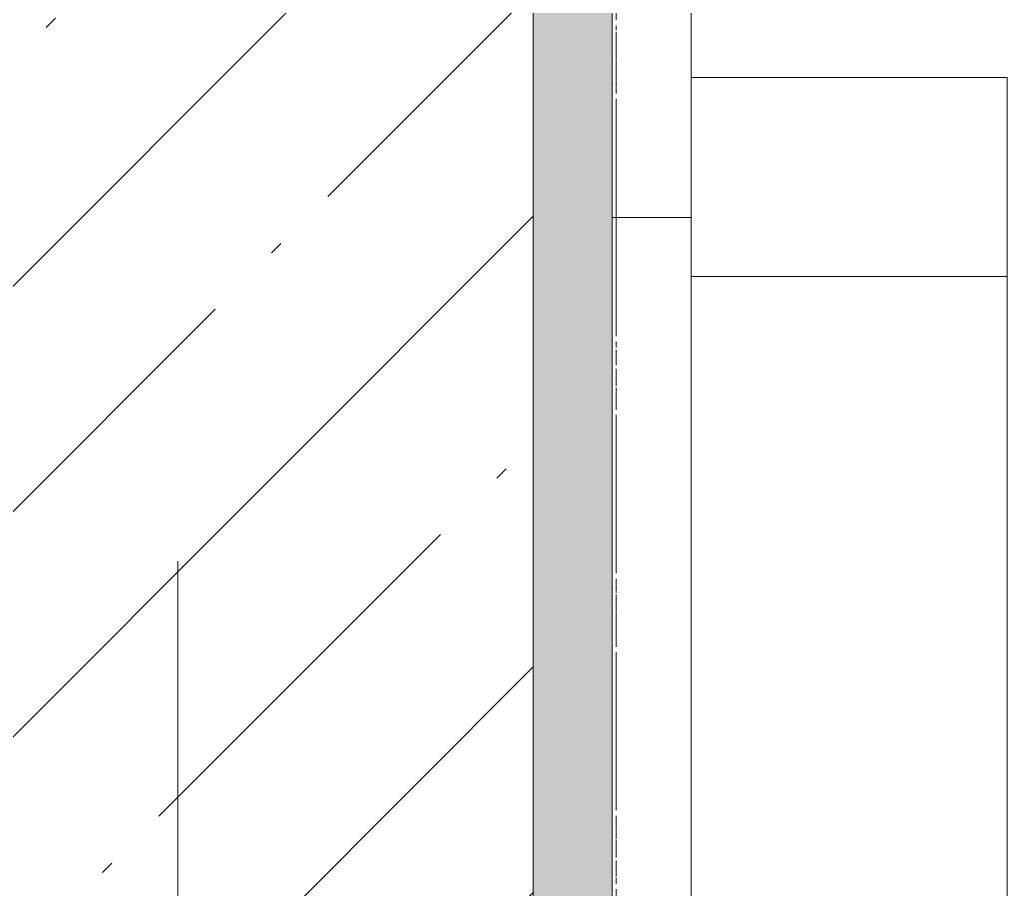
# Model space of a CAD drawing. Header units: millimetres. Extents: x 1322 to 199238, y -8553 to 29000.
# Drawn here: x 25138.7 to 25388.7, y 19084.5 to 19304.5 of the extents above; entities that cross this region are included whole.
import ezdxf

# ---------------------------------------------------------------- set-up
doc = ezdxf.new("R2010")
doc.units = ezdxf.units.MM
doc.linetypes.add('Осевая', pattern=[3175, 635, -476.25, 1587.5, -476.25])
for name, color, linetype, lineweight in [('A-WALL', 7, 'Continuous', 9), ('I-WALL', 7, 'Continuous', 9), ('Оси-2', 7, 'Осевая', 9)]:
    doc.layers.add(name, color=color, linetype=linetype, lineweight=lineweight)
for name, color, linetype, lineweight, true_color in [('A-WALL-1', 7, 'Continuous', 9, 0x3c3c3c), ('A-WALL-FNSH-1', 7, 'Continuous', 9, 0x3c3c3c), ('I-FURN-1', 7, 'Continuous', 9, 0xf0f0f0)]:
    doc.layers.add(name, color=color, linetype=linetype, lineweight=lineweight, true_color=true_color)

# ---------------------------------------------------------------- blocks, each defined once
blk = doc.blocks.new('Бизиборд лего - бизиборд 1_21б-32328682-План размещения напольных электротехнических лючков и розеток 1 этажа в осях 23_1-33')
at = {"layer": 'I-FURN-1'}
for p, q in [((315, 100), (-35.37, 100)), ((-35.37, 100), (-35.37, 20)), ((-35.37, 20), (-35.37, 100)), ((-35.37, 100), (315, 100)), ((315, 100), (15, 100)), ((15, 100), (15, 20)), ((15, 20), (15, 100)), ((15, 100), (315, 100)), ((0, 20), (-500, 20)), ((-50, 20), (-42.59, 20)), ((-42.59, 20), (-50, 20)), ((-50, 20), (-42.59, 20)), ((-42.59, 20), (-50, 20)), ((-50, 20), (-42.59, 20)), ((-42.59, 20), (-50, 20)), ((-50, 20), (-42.59, 20)), ((-42.59, 20), (-50, 20)), ((-50, 20), (-42.59, 20)), ((-48.66, 20), (-50, 20)), ((-50, 20), (-42.59, 20)), ((-42.59, 20), (-50, 20)), ((-50, 20), (-49.66, 20)), ((-42.59, 20), (-50, 20)), ((-50, 20), (-42.59, 20)), ((-47.07, 20), (-50, 20)), ((-50, 20), (-48.66, 20)), ((-49.66, 20), (-50, 20)), ((-50, 20), (-42.59, 20)), ((-42.59, 20), (-50, 20)), ((-50, 20), (-42.59, 20)), ((-45, 20), (-50, 20)), ((-50, 20), (-45, 20)), ((-42.59, 20), (-50, 20)), ((-50, 20), (-42.59, 20)), ((-42.59, 20), (-50, 20)), ((-50, 20), (-42.59, 20)), ((-42.59, 20), (-50, 20)), ((-50, 20), (-42.59, 20)), ((-42.59, 20), (-50, 20)), ((-50, 20), (-42.59, 20)), ((-42.59, 20), (-50, 20)), ((-50, 20), (-42.59, 20)), ((-42.59, 20), (-50, 20)), ((-50, 20), (-42.59, 20)), ((-42.59, 20), (-50, 20)), ((-50, 20), (-42.59, 20)), ((-42.59, 20), (-50, 20)), ((-50, 20), (-42.59, 20)), ((-42.59, 20), (-50, 20)), ((-50, 20), (-42.59, 20)), ((-42.59, 20), (-50, 20)), ((-50, 20), (-42.59, 20)), ((-42.59, 20), (-50, 20)), ((-50, 20), (-42.59, 20)), ((-42.59, 20), (-50, 20)), ((-50, 20), (-42.59, 20)), ((-42.59, 20), (-50, 20)), ((-50, 20), (-48.66, 20)), ((-42.59, 20), (-50, 20)), ((-50, 20), (-42.59, 20)), ((-42.59, 20), (-50, 20)), ((-50, 20), (-49.66, 20)), ((-49.66, 20), (-50, 20)), ((-49.66, 20), (-42.59, 20)), ((-48.66, 20), (-49.66, 20)), ((-49.66, 20), (-30, 20)), ((-30, 20), (-49.66, 20)), ((-48.66, 20), (-47.33, 20)), ((-42.59, 20), (-48.66, 20)), ((-48.66, 20), (-42.59, 20)), ((-47.07, 20), (-48.66, 20)), ((-48.66, 20), (-42.59, 20)), ((-47.07, 20), (-42.59, 20)), ((-45, 20), (-47.07, 20)), ((-45, 20), (-47.07, 20)), ((-42.59, 20), (-45, 20)), ((-42.59, 20), (-45, 20)), ((-42.59, 20), (-45, 20)), ((-45, 20), (-42.59, 20)), ((-42.59, 20), (-42.58, 20)), ((-42.58, 20), (-42.59, 20)), ((-42.59, 20), (-42.58, 20)), ((-42.58, 20), (-42.59, 20)), ((-42.59, 20), (-42.58, 20)), ((-42.58, 20), (-42.59, 20)), ((-42.59, 20), (-42.58, 20)), ((-42.58, 20), (-42.59, 20)), ((-42.59, 20), (-42.58, 20)), ((-42.58, 20), (-42.59, 20)), ((-42.59, 20), (-42.58, 20)), ((-42.58, 20), (-42.59, 20)), ((-42.59, 20), (-42.58, 20)), ((-42.58, 20), (-42.59, 20)), ((-42.59, 20), (-42.58, 20)), ((-42.58, 20), (-42.59, 20)), ((-42.59, 20), (-42.58, 20)), ((-42.58, 20), (-42.59, 20)), ((-42.59, 20), (-42.58, 20)), ((-42.58, 20), (-42.59, 20)), ((-42.59, 20), (-42.58, 20)), ((-42.58, 20), (-42.59, 20)), ((-42.59, 20), (-42.58, 20)), ((-42.58, 20), (-42.59, 20)), ((-42.59, 20), (-42.58, 20)), ((-42.58, 20), (-42.59, 20)), ((-42.59, 20), (-42.58, 20)), ((-42.58, 20), (-42.59, 20)), ((-42.59, 20), (-42.58, 20)), ((-42.58, 20), (-42.59, 20)), ((-42.59, 20), (-42.58, 20)), ((-42.58, 20), (-42.59, 20)), ((-42.59, 20), (-42.58, 20)), ((-42.58, 20), (-42.59, 20)), ((-42.59, 20), (-42.58, 20)), ((-42.58, 20), (-42.59, 20)), ((-42.59, 20), (-42.58, 20)), ((-42.58, 20), (-42.59, 20)), ((-42.59, 20), (-42.58, 20)), ((-42.58, 20), (-42.59, 20)), ((-42.59, 20), (-42.58, 20)), ((-42.58, 20), (-42.59, 20)), ((-42.59, 20), (-42.58, 20)), ((-42.58, 20), (-42.59, 20)), ((-42.59, 20), (-42.58, 20)), ((-42.58, 20), (-42.59, 20)), ((-42.59, 20), (-42.58, 20)), ((-42.58, 20), (-42.59, 20)), ((-42.59, 20), (-42.58, 20)), ((-42.58, 20), (-42.59, 20)), ((-42.59, 20), (-42.58, 20)), ((-42.58, 20), (-42.59, 20)), ((-42.58, 20), (-35.35, 20)), ((-35.35, 20), (-42.58, 20)), ((-42.58, 20), (-35.35, 20)), ((-35.35, 20), (-42.58, 20)), ((-42.58, 20), (-35.35, 20)), ((-35.35, 20), (-42.58, 20)), ((-42.58, 20), (-35.35, 20)), ((-35.35, 20), (-42.58, 20)), ((-42.58, 20), (-40, 20)), ((-35.35, 20), (-42.58, 20)), ((-42.58, 20), (-35.35, 20)), ((-35.35, 20), (-42.58, 20)), ((-42.58, 20), (-35.35, 20)), ((-35.35, 20), (-42.58, 20)), ((-42.58, 20), (-35.35, 20)), ((-40, 20), (-42.58, 20)), ((-42.58, 20), (-40, 20)), ((-40, 20), (-42.58, 20)), ((-42.58, 20), (-40, 20)), ((-40, 20), (-42.58, 20)), ((-42.58, 20), (-35.35, 20)), ((-35.35, 20), (-42.58, 20)), ((-42.58, 20), (-37.41, 20)), ((-35.35, 20), (-42.58, 20)), ((-42.58, 20), (-35.35, 20)), ((-35.35, 20), (-42.58, 20)), ((-42.58, 20), (-35.35, 20)), ((-35.35, 20), (-42.58, 20)), ((-42.58, 20), (-35.35, 20)), ((-35.35, 20), (-42.58, 20)), ((-42.58, 20), (-35.35, 20)), ((-35.35, 20), (-42.58, 20)), ((-42.58, 20), (-35.35, 20)), ((-35.35, 20), (-42.58, 20)), ((-42.58, 20), (-35.35, 20)), ((-35.35, 20), (-42.58, 20)), ((-42.58, 20), (-35.35, 20)), ((-35.35, 20), (-42.58, 20)), ((-42.58, 20), (-35.35, 20)), ((-35.35, 20), (-42.58, 20)), ((-42.58, 20), (-37.41, 20)), ((-35.35, 20), (-42.58, 20)), ((-42.58, 20), (-33.05, 20)), ((-33.05, 20), (-42.58, 20)), ((-42.58, 20), (-33.05, 20)), ((-33.05, 20), (-42.58, 20)), ((-42.58, 20), (-33.05, 20)), ((-33.05, 20), (-42.58, 20)), ((-42.58, 20), (-33.05, 20)), ((-33.05, 20), (-42.58, 20)), ((-42.58, 20), (-40, 20)), ((-33.05, 20), (-42.58, 20)), ((-42.57, 20), (-35.37, 20)), ((-40, 20), (-35.35, 20)), ((-35.35, 20), (-40, 20)), ((-40, 20), (-35.35, 20)), ((-37.41, 20), (-40, 20)), ((-40, 20), (-35.35, 20)), ((-37.41, 20), (-40, 20)), ((-40, 20), (-33.05, 20)), ((-35.35, 20), (-37.41, 20)), ((-35.35, 20), (-37.41, 20)), ((-37.41, 20), (-35.35, 20)), ((-37.41, 20), (-35.35, 20)), ((-35, 20), (-33.06, 20)), ((-35, 20), (-33.05, 20)), ((-33.05, 20), (-35, 20)), ((-35, 20), (-33.05, 20)), ((-33.05, 20), (-35, 20)), ((-35, 20), (-33.05, 20)), ((-33.05, 20), (-35, 20)), ((-35, 20), (-33.05, 20)), ((-33.05, 20), (-35, 20)), ((-35, 20), (-33.05, 20)), ((-33.05, 20), (-35, 20)), ((-35, 20), (-33.05, 20)), ((-33.05, 20), (-35, 20)), ((-35, 20), (-33.05, 20)), ((-33.05, 20), (-35, 20)), ((-35, 20), (-33.05, 20)), ((-33.05, 20), (-35, 20)), ((-35, 20), (-33.05, 20)), ((-33.05, 20), (-35, 20)), ((-35, 20), (-33.05, 20)), ((-33.05, 20), (-35, 20)), ((-35, 20), (-33.05, 20)), ((-33.05, 20), (-35, 20)), ((-35, 20), (-33.05, 20)), ((-33.05, 20), (-35, 20)), ((-35, 20), (-33.05, 20)), ((-33.05, 20), (-35, 20)), ((-35, 20), (-33.05, 20)), ((-33.05, 20), (-35, 20)), ((-35, 20), (-33.05, 20)), ((-33.05, 20), (-35, 20)), ((-35, 20), (-33.05, 20)), ((-33.05, 20), (-35, 20)), ((-35, 20), (-33.05, 20)), ((-33.05, 20), (-35, 20)), ((-35, 20), (-33.05, 20)), ((-33.05, 20), (-35, 20)), ((-35, 20), (-33.05, 20)), ((-33.05, 20), (-35, 20)), ((-35, 20), (-33.05, 20)), ((-33.05, 20), (-35, 20)), ((-35, 20), (-33.05, 20)), ((-33.05, 20), (-35, 20)), ((-35, 20), (-33.06, 20)), ((-33.06, 20), (-35, 20)), ((-33.05, 20), (-32.93, 20)), ((-32.93, 20), (-33.05, 20)), ((-33.05, 20), (-32.93, 20)), ((-32.93, 20), (-33.05, 20)), ((-33.05, 20), (-32.93, 20)), ((-32.93, 20), (-33.05, 20)), ((-33.05, 20), (-32.93, 20)), ((-32.93, 20), (-33.05, 20)), ((-33.05, 20), (-32.93, 20)), ((-32.93, 20), (-33.05, 20)), ((-33.05, 20), (-32.93, 20)), ((-32.93, 20), (-33.05, 20)), ((-33.05, 20), (-32.93, 20)), ((-32.93, 20), (-33.05, 20)), ((-33.05, 20), (-32.93, 20)), ((-32.93, 20), (-33.05, 20)), ((-33.05, 20), (-32.93, 20)), ((-32.93, 20), (-33.05, 20)), ((-33.05, 20), (-32.93, 20)), ((-32.93, 20), (-33.05, 20)), ((-33.05, 20), (-32.93, 20)), ((-32.93, 20), (-33.05, 20)), ((-33.05, 20), (-32.93, 20)), ((-32.93, 20), (-33.05, 20)), ((-33.05, 20), (-32.93, 20)), ((-32.93, 20), (-33.05, 20)), ((-33.05, 20), (-32.93, 20)), ((-32.93, 20), (-33.05, 20)), ((-33.05, 20), (-32.93, 20)), ((-32.93, 20), (-33.05, 20)), ((-33.05, 20), (-32.93, 20)), ((-32.93, 20), (-33.05, 20)), ((-33.05, 20), (-32.93, 20)), ((-32.93, 20), (-33.05, 20)), ((-33.05, 20), (-32.93, 20)), ((-32.93, 20), (-33.05, 20)), ((-33.05, 20), (-32.93, 20)), ((-32.93, 20), (-33.05, 20)), ((-33.05, 20), (-32.93, 20)), ((-32.93, 20), (-33.05, 20)), ((-33.05, 20), (-32.93, 20)), ((-32.93, 20), (-33.05, 20)), ((-33.05, 20), (-32.93, 20)), ((-32.93, 20), (-33.05, 20)), ((-33.05, 20), (-32.93, 20)), ((-32.93, 20), (-33.05, 20)), ((-33.05, 20), (-32.93, 20)), ((-32.93, 20), (-33.05, 20)), ((-33.05, 20), (-32.93, 20)), ((-32.93, 20), (-33.05, 20)), ((-33.05, 20), (-32.93, 20)), ((-32.93, 20), (-33.05, 20)), ((-32.93, 20), (-31.34, 20)), ((-32.93, 20), (-30, 20)), ((-30, 20), (-32.93, 20)), ((-32.93, 20), (-30, 20)), ((-30, 20), (-32.93, 20)), ((-32.93, 20), (-30, 20)), ((-30, 20), (-32.93, 20)), ((-32.93, 20), (-30, 20)), ((-30, 20), (-32.93, 20)), ((-32.93, 20), (-30, 20)), ((-30, 20), (-32.93, 20)), ((-32.93, 20), (-30, 20)), ((-30, 20), (-32.93, 20)), ((-32.93, 20), (-30, 20)), ((-30, 20), (-32.93, 20)), ((-32.93, 20), (-30, 20)), ((-30, 20), (-32.93, 20)), ((-32.93, 20), (-30, 20)), ((-30, 20), (-32.93, 20)), ((-32.93, 20), (-30, 20)), ((-30, 20), (-32.93, 20)), ((-32.93, 20), (-30.34, 20)), ((-30, 20), (-32.93, 20)), ((-32.93, 20), (-30, 20)), ((-30, 20), (-32.93, 20)), ((-32.93, 20), (-31.34, 20)), ((-30, 20), (-32.93, 20)), ((-32.93, 20), (-30, 20)), ((-30, 20), (-32.93, 20)), ((-32.93, 20), (-30.34, 20)), ((-30.34, 20), (-32.93, 20)), ((-32.93, 20), (-30, 20)), ((-30, 20), (-32.93, 20)), ((-32.93, 20), (-30, 20)), ((-30, 20), (-32.93, 20)), ((-32.93, 20), (-30, 20)), ((-30, 20), (-32.93, 20)), ((-32.93, 20), (-30, 20)), ((-30, 20), (-32.93, 20)), ((-32.93, 20), (-30, 20)), ((-30, 20), (-32.93, 20)), ((-32.93, 20), (-30, 20)), ((-30, 20), (-32.93, 20)), ((-32.93, 20), (-30, 20)), ((-30, 20), (-32.93, 20)), ((-32.93, 20), (-30, 20)), ((-30, 20), (-32.93, 20)), ((-32.93, 20), (-30, 20)), ((-30, 20), (-32.93, 20)), ((-32.93, 20), (-30, 20)), ((-30, 20), (-32.93, 20)), ((-32.93, 20), (-30, 20)), ((-30, 20), (-32.93, 20)), ((-32.93, 20), (-31.34, 20)), ((-31.34, 20), (-32.93, 20)), ((-31.34, 20), (-30, 20)), ((-30.34, 20), (-30, 20)), ((-30.34, 20), (-30, 20)), ((-30, 20), (-30.34, 20)), ((-30, 20), (0, 20)), ((-30, 20), (30, 20)), ((30, 20), (-30, 20)), ((0, 0), (0, 20)), ((0, 20), (0, 0)), ((500, 20), (0, 20)), ((0, 20), (0, 0)), ((0, 0), (0, 20)), ((0, 20), (15, 20)), ((15, 20), (30, 20)), ((30, 20), (15, 20)), ((15, 20), (30, 20)), ((30, 20), (30.34, 20)), ((30.34, 20), (30, 20)), ((30, 20), (50, 20)), ((30.34, 20), (30, 20)), ((30, 20), (50, 20)), ((31.34, 20), (30, 20)), ((30, 20), (50, 20)), ((50, 20), (30, 20)), ((30, 20), (50, 20)), ((50, 20), (30, 20)), ((30, 20), (50, 20)), ((50, 20), (30, 20)), ((30, 20), (32.93, 20)), ((30.34, 20), (30, 20)), ((30, 20), (50, 20)), ((50, 20), (30, 20)), ((30, 20), (50, 20)), ((50, 20), (30, 20)), ((30, 20), (50, 20)), ((50, 20), (30, 20)), ((30, 20), (50, 20)), ((30.34, 20), (30, 20)), ((30, 20), (50, 20)), ((50, 20), (30, 20)), ((30, 20), (50, 20)), ((50, 20), (30, 20)), ((30, 20), (30.34, 20)), ((50, 20), (30, 20)), ((30, 20), (50, 20)), ((50, 20), (30, 20)), ((30, 20), (50, 20)), ((50, 20), (30, 20)), ((30, 20), (50, 20)), ((42.59, 20), (30, 20)), ((30, 20), (50, 20)), ((50, 20), (30, 20)), ((30, 20), (30.34, 20)), ((50, 20), (30, 20)), ((30, 20), (50, 20)), ((50, 20), (30, 20)), ((30, 20), (30.34, 20)), ((37.41, 20), (30, 20)), ((30, 20), (48.66, 20)), ((48.66, 20), (30, 20)), ((30, 20), (32.93, 20)), ((50, 20), (30, 20)), ((30, 20), (30.34, 20)), ((50, 20), (30, 20)), ((30, 20), (50, 20)), ((50, 20), (30, 20)), ((30, 20), (50, 20)), ((49.66, 20), (30, 20)), ((30, 20), (50, 20)), ((50, 20), (30, 20)), ((30.34, 20), (32.93, 20)), ((35, 20), (30.34, 20)), ((50, 20), (30.34, 20)), ((31.34, 20), (30.34, 20)), ((40, 20), (30.34, 20)), ((30.34, 20), (50, 20)), ((30.34, 20), (50, 20)), ((30.34, 20), (31.34, 20)), ((30.34, 20), (31.34, 20)), ((31.34, 20), (32.93, 20)), ((32.93, 20), (31.34, 20)), ((31.34, 20), (32.93, 20)), ((32.93, 20), (31.34, 20)), ((31.34, 20), (32.93, 20)), ((50, 20), (31.34, 20)), ((42.59, 20), (31.34, 20)), ((31.34, 20), (32.93, 20)), ((31.34, 20), (42.59, 20)), ((32.93, 20), (35, 20)), ((32.93, 20), (42.59, 20)), ((32.93, 20), (37.41, 20)), ((32.93, 20), (40, 20)), ((33.55, 20), (42.59, 20)), ((42.59, 20), (33.55, 20)), ((33.55, 20), (42.59, 20)), ((42.59, 20), (33.55, 20)), ((33.55, 20), (42.59, 20)), ((35, 20), (37.41, 20)), ((37.41, 20), (35, 20)), ((37.41, 20), (40, 20)), ((40, 20), (37.41, 20)), ((37.41, 20), (40, 20)), ((50, 20), (37.41, 20)), ((40, 20), (42.59, 20)), ((49.66, 20), (40, 20)), ((50, 20), (40, 20)), ((40, 20), (45, 20)), ((40, 20), (42.59, 20)), ((42.59, 20), (45, 20)), ((42.59, 20), (47.07, 20)), ((49.66, 20), (42.59, 20)), ((50, 20), (42.59, 20)), ((42.59, 20), (50, 20)), ((42.59, 20), (49.66, 20)), ((43.06, 20), (48.66, 20)), ((48.66, 20), (43.06, 20)), ((43.06, 20), (48.66, 20)), ((48.66, 20), (43.06, 20)), ((43.06, 20), (48.66, 20)), ((45, 20), (47.07, 20)), ((45, 20), (50, 20)), ((47.07, 20), (48.66, 20)), ((47.07, 20), (50, 20)), ((48.66, 20), (49.66, 20)), ((48.66, 20), (49.66, 20)), ((49.66, 20), (48.66, 20)), ((49.66, 20), (50, 20)), ((50, 20), (49.66, 20)), ((50, 20), (49.66, 20)), ((49.66, 20), (50, 20)), ((50, 20), (49.66, 20)), ((49.66, 20), (50, 20)), ((50, 20), (49.66, 20)), ((50, 20), (90, 20)), ((90, 20), (50, 20)), ((50, 20), (90, 20)), ((90, 20), (50, 20)), ((50, 20), (90, 20)), ((90, 20), (90.34, 20)), ((95, 20), (90, 20)), ((90, 20), (95, 20)), ((92.93, 20), (90, 20)), ((90, 20), (104.92, 20)), ((100, 20), (90, 20)), ((90, 20), (104.92, 20)), ((104.92, 20), (90, 20)), ((90, 20), (104.92, 20)), ((104.92, 20), (90, 20)), ((90, 20), (102.59, 20)), ((102.59, 20), (90, 20)), ((90, 20), (91.34, 20)), ((90.34, 20), (90, 20)), ((90, 20), (92.93, 20)), ((102.59, 20), (90, 20)), ((90, 20), (104.92, 20)), ((104.92, 20), (90, 20)), ((90, 20), (102.59, 20)), ((92.93, 20), (90, 20)), ((90, 20), (97.41, 20)), ((104.92, 20), (90, 20)), ((90, 20), (104.92, 20)), ((104.92, 20), (90, 20)), ((90, 20), (104.92, 20)), ((90.34, 20), (90, 20)), ((90, 20), (102.59, 20)), ((95, 20), (90, 20)), ((90, 20), (104.92, 20)), ((90.34, 20), (90, 20)), ((90, 20), (104.92, 20)), ((104.92, 20), (90, 20)), ((90, 20), (97.41, 20)), ((104.92, 20), (90, 20)), ((90, 20), (104.92, 20)), ((104.92, 20), (90, 20)), ((90, 20), (91.34, 20)), ((97.41, 20), (90, 20)), ((90, 20), (104.92, 20)), ((91.34, 20), (90, 20)), ((90, 20), (104.92, 20)), ((91.34, 20), (90, 20)), ((90, 20), (104.92, 20)), ((104.92, 20), (90, 20)), ((90, 20), (104.92, 20)), ((104.92, 20), (90, 20)), ((90, 20), (104.92, 20)), ((104.92, 20), (90, 20)), ((90, 20), (104.92, 20)), ((90.34, 20), (90, 20)), ((90, 20), (91.34, 20)), ((104.92, 20), (90, 20)), ((90, 20), (110, 20)), ((110, 20), (90, 20)), ((90.34, 20), (91.34, 20)), ((91.34, 20), (90.34, 20)), ((91.34, 20), (90.34, 20)), ((91.34, 20), (90.34, 20)), ((91.34, 20), (90.34, 20)), ((91.34, 20), (95, 20)), ((95, 20), (91.34, 20)), ((91.34, 20), (95, 20)), ((95, 20), (91.34, 20)), ((91.34, 20), (95, 20)), ((91.34, 20), (92.93, 20)), ((91.34, 20), (92.93, 20)), ((100, 20), (91.34, 20)), ((92.93, 20), (91.34, 20)), ((97.41, 20), (91.34, 20)), ((91.34, 20), (104.92, 20)), ((92.93, 20), (91.34, 20)), ((95, 20), (91.34, 20)), ((92.93, 20), (91.34, 20)), ((91.34, 20), (104.92, 20)), ((92.93, 20), (95, 20)), ((104.92, 20), (92.93, 20)), ((92.93, 20), (95, 20)), ((92.93, 20), (104.92, 20)), ((97.41, 20), (92.93, 20)), ((95, 20), (92.93, 20)), ((100, 20), (92.93, 20)), ((104.92, 20), (92.93, 20)), ((95, 20), (97.41, 20)), ((97.41, 20), (95, 20)), ((95, 20), (104.92, 20)), ((95, 20), (97.41, 20)), ((104.92, 20), (95, 20)), ((104.92, 20), (95, 20)), ((97.41, 20), (95, 20)), ((95.4, 20), (100, 20)), ((100, 20), (95.4, 20)), ((95.4, 20), (100, 20)), ((100, 20), (95.4, 20)), ((95.4, 20), (100, 20)), ((97.41, 20), (100, 20)), ((100, 20), (97.41, 20)), ((97.41, 20), (100, 20)), ((102.59, 20), (97.41, 20)), ((97.41, 20), (104.92, 20)), ((100, 20), (97.41, 20)), ((97.41, 20), (104.92, 20)), ((104.92, 20), (97.41, 20)), ((100, 20), (97.41, 20)), ((100, 20), (102.59, 20)), ((102.59, 20), (100, 20)), ((104.92, 20), (100, 20)), ((100, 20), (102.59, 20)), ((104.92, 20), (100, 20)), ((102.59, 20), (100, 20)), ((104.92, 20), (100, 20)), ((104.92, 20), (100, 20)), ((100.15, 20), (104.91, 20)), ((104.91, 20), (100.15, 20)), ((100.15, 20), (104.91, 20)), ((104.91, 20), (100.15, 20)), ((100.15, 20), (104.91, 20)), ((102.59, 20), (104.92, 20)), ((104.92, 20), (102.59, 20)), ((102.59, 20), (104.92, 20)), ((104.92, 20), (102.59, 20)), ((102.59, 20), (104.92, 20)), ((104.92, 20), (102.59, 20)), ((102.59, 20), (104.92, 20)), ((104.92, 20), (102.59, 20)), ((102.59, 20), (104.92, 20)), ((104.92, 20), (102.59, 20)), ((104.92, 20), (105, 20)), ((105, 20), (104.92, 20)), ((104.92, 20), (105, 20)), ((105, 20), (104.92, 20)), ((104.92, 20), (105, 20)), ((105, 20), (104.92, 20)), ((104.92, 20), (105, 20)), ((105, 20), (104.92, 20)), ((104.92, 20), (105, 20)), ((105, 20), (104.92, 20)), ((104.92, 20), (105, 20)), ((105, 20), (104.92, 20)), ((104.92, 20), (105, 20)), ((105, 20), (104.92, 20)), ((104.92, 20), (105, 20)), ((105, 20), (104.92, 20)), ((104.92, 20), (105, 20)), ((105, 20), (104.92, 20)), ((104.92, 20), (105, 20)), ((105, 20), (104.92, 20)), ((104.92, 20), (105, 20)), ((105, 20), (104.92, 20)), ((104.92, 20), (105, 20)), ((105, 20), (104.92, 20)), ((104.92, 20), (105, 20)), ((105, 20), (104.92, 20)), ((104.92, 20), (105, 20)), ((105, 20), (104.92, 20)), ((104.92, 20), (105, 20)), ((105, 20), (104.92, 20)), ((104.92, 20), (105, 20)), ((105, 20), (104.92, 20)), ((104.92, 20), (105, 20)), ((105, 20), (104.92, 20)), ((104.92, 20), (105, 20)), ((105, 20), (104.92, 20)), ((104.92, 20), (105, 20)), ((105, 20), (104.92, 20)), ((104.92, 20), (105, 20)), ((105, 20), (104.92, 20)), ((104.92, 20), (105, 20)), ((105, 20), (104.92, 20)), ((104.92, 20), (105, 20)), ((105, 20), (104.92, 20)), ((104.92, 20), (105, 20)), ((105, 20), (104.92, 20)), ((104.92, 20), (105, 20)), ((105, 20), (104.92, 20)), ((104.92, 20), (105, 20)), ((105, 20), (104.92, 20)), ((104.92, 20), (105, 20)), ((105, 20), (104.92, 20)), ((105, 20), (108.66, 20)), ((108.66, 20), (105, 20)), ((105, 20), (108.66, 20)), ((108.66, 20), (105, 20)), ((105, 20), (108.66, 20)), ((105, 20), (107.07, 20)), ((108.66, 20), (105, 20)), ((105, 20), (109.66, 20)), ((109.66, 20), (105, 20)), ((105, 20), (109.66, 20)), ((109.66, 20), (105, 20)), ((105, 20), (109.66, 20)), ((109.66, 20), (105, 20)), ((105, 20), (109.66, 20)), ((109.66, 20), (105, 20)), ((105, 20), (109.66, 20)), ((107.07, 20), (105, 20)), ((105, 20), (108.66, 20)), ((107.07, 20), (105, 20)), ((105, 20), (107.07, 20)), ((109.66, 20), (105, 20)), ((105, 20), (109.66, 20)), ((109.66, 20), (105, 20)), ((105, 20), (107.07, 20)), ((108.66, 20), (105, 20)), ((105, 20), (109.66, 20)), ((109.66, 20), (105, 20)), ((105, 20), (109.66, 20)), ((109.66, 20), (105, 20)), ((105, 20), (109.66, 20)), ((108.66, 20), (105, 20)), ((105, 20), (107.07, 20)), ((109.66, 20), (105, 20)), ((105, 20), (109.66, 20)), ((107.07, 20), (105, 20)), ((105, 20), (109.66, 20)), ((109.66, 20), (105, 20)), ((105, 20), (109.66, 20)), ((109.66, 20), (105, 20)), ((105, 20), (109.66, 20)), ((109.66, 20), (105, 20)), ((105, 20), (107.07, 20)), ((109.66, 20), (105, 20)), ((105, 20), (109.66, 20)), ((109.66, 20), (105, 20)), ((105, 20), (109.66, 20)), ((109.66, 20), (105, 20)), ((105, 20), (109.66, 20)), ((109.66, 20), (105, 20)), ((105, 20), (109.66, 20)), ((107.07, 20), (105, 20)), ((105, 20), (109.66, 20)), ((109.66, 20), (105, 20)), ((105, 20), (109.66, 20)), ((109.66, 20), (105, 20)), ((105, 20), (107.07, 20)), ((109.66, 20), (105, 20)), ((107.07, 20), (108.66, 20)), ((109.66, 20), (107.07, 20)), ((109.66, 20), (107.07, 20)), ((107.07, 20), (109.66, 20)), ((107.07, 20), (109.66, 20)), ((107.07, 20), (109.66, 20)), ((108.66, 20), (107.07, 20)), ((107.07, 20), (109.66, 20)), ((109.66, 20), (107.07, 20)), ((107.07, 20), (109.66, 20)), ((108.66, 20), (109.66, 20)), ((109.66, 20), (108.66, 20)), ((108.66, 20), (109.66, 20)), ((109.66, 20), (108.66, 20)), ((109.66, 20), (108.66, 20)), ((109.66, 20), (108.66, 20)), ((109.66, 20), (109.68, 20)), ((109.68, 20), (109.66, 20)), ((109.66, 20), (109.68, 20)), ((109.68, 20), (109.66, 20)), ((109.66, 20), (109.68, 20)), ((109.68, 20), (109.66, 20)), ((109.66, 20), (109.68, 20)), ((109.68, 20), (109.66, 20)), ((109.66, 20), (109.68, 20)), ((109.68, 20), (109.66, 20)), ((109.66, 20), (109.68, 20)), ((109.68, 20), (109.66, 20)), ((109.66, 20), (109.68, 20)), ((109.68, 20), (109.66, 20)), ((109.66, 20), (109.68, 20)), ((109.68, 20), (109.66, 20)), ((109.66, 20), (109.68, 20)), ((109.68, 20), (109.66, 20)), ((109.66, 20), (109.68, 20)), ((109.68, 20), (109.66, 20)), ((109.66, 20), (109.68, 20)), ((109.68, 20), (109.66, 20)), ((109.66, 20), (109.68, 20)), ((109.68, 20), (109.66, 20)), ((109.66, 20), (109.68, 20)), ((109.68, 20), (109.66, 20)), ((109.66, 20), (109.68, 20)), ((109.68, 20), (109.66, 20)), ((109.66, 20), (109.68, 20)), ((109.68, 20), (109.66, 20)), ((109.66, 20), (109.68, 20)), ((109.68, 20), (109.66, 20)), ((109.66, 20), (109.68, 20)), ((109.68, 20), (109.66, 20)), ((109.66, 20), (109.68, 20)), ((109.68, 20), (109.66, 20)), ((109.66, 20), (109.68, 20)), ((109.68, 20), (109.66, 20)), ((109.66, 20), (109.68, 20)), ((109.68, 20), (109.66, 20)), ((109.66, 20), (109.68, 20)), ((109.68, 20), (109.66, 20)), ((109.66, 20), (109.68, 20)), ((109.68, 20), (109.66, 20)), ((109.66, 20), (109.68, 20)), ((109.68, 20), (109.66, 20)), ((109.66, 20), (109.68, 20)), ((109.68, 20), (109.66, 20)), ((109.66, 20), (109.68, 20)), ((109.68, 20), (109.66, 20)), ((109.66, 20), (109.68, 20)), ((109.68, 20), (109.66, 20)), ((109.68, 20), (110, 20)), ((110, 20), (109.68, 20)), ((109.68, 20), (110, 20)), ((110, 20), (109.68, 20)), ((109.68, 20), (110, 20)), ((110, 20), (109.68, 20)), ((109.68, 20), (110, 20)), ((110, 20), (109.68, 20)), ((109.68, 20), (110, 20)), ((110, 20), (109.68, 20)), ((109.68, 20), (110, 20)), ((110, 20), (109.68, 20)), ((109.68, 20), (110, 20)), ((110, 20), (109.68, 20)), ((109.68, 20), (110, 20)), ((110, 20), (109.68, 20)), ((109.68, 20), (110, 20)), ((110, 20), (109.68, 20)), ((109.68, 20), (110, 20)), ((110, 20), (109.68, 20)), ((109.68, 20), (110, 20)), ((110, 20), (109.68, 20)), ((109.68, 20), (110, 20)), ((110, 20), (109.68, 20)), ((109.68, 20), (110, 20)), ((110, 20), (109.68, 20)), ((109.68, 20), (110, 20)), ((110, 20), (109.68, 20)), ((109.68, 20), (110, 20)), ((110, 20), (109.68, 20)), ((109.68, 20), (110, 20)), ((110, 20), (109.68, 20)), ((109.68, 20), (110, 20)), ((110, 20), (109.68, 20)), ((109.68, 20), (110, 20)), ((110, 20), (109.68, 20)), ((109.68, 20), (110, 20)), ((110, 20), (109.68, 20)), ((109.68, 20), (110, 20)), ((110, 20), (109.68, 20)), ((109.68, 20), (110, 20)), ((110, 20), (109.68, 20)), ((109.68, 20), (110, 20)), ((110, 20), (109.68, 20)), ((109.68, 20), (110, 20)), ((110, 20), (109.68, 20)), ((109.68, 20), (110, 20)), ((110, 20), (109.68, 20)), ((109.68, 20), (110, 20)), ((110, 20), (109.68, 20)), ((109.68, 20), (110, 20)), ((110, 20), (109.68, 20)), ((110, 20), (150, 20)), ((150, 20), (110, 20)), ((110, 20), (150, 20)), ((150, 20), (110, 20)), ((110, 20), (150, 20)), ((150, 20), (151.34, 20)), ((151.34, 20), (150, 20)), ((150, 20), (170, 20)), ((165, 20), (150, 20)), ((150, 20), (157.41, 20)), ((167.07, 20), (150, 20)), ((150, 20), (170, 20)), ((170, 20), (150, 20)), ((150, 20), (170, 20)), ((170, 20), (150, 20)), ((150, 20), (150.34, 20)), ((157.41, 20), (150, 20)), ((150, 20), (157.41, 20)), ((150.34, 20), (150, 20)), ((150, 20), (150.34, 20)), ((170, 20), (150, 20)), ((150, 20), (170, 20)), ((170, 20), (150, 20)), ((150, 20), (170, 20)), ((150.34, 20), (150, 20)), ((150, 20), (170, 20)), ((150.34, 20), (150, 20)), ((150, 20), (165, 20)), ((151.34, 20), (150, 20)), ((150, 20), (170, 20)), ((151.34, 20), (150, 20)), ((150, 20), (155, 20)), ((170, 20), (150, 20)), ((150, 20), (152.93, 20)), ((151.34, 20), (150, 20)), ((150, 20), (170, 20)), ((170, 20), (150, 20)), ((150, 20), (170, 20)), ((170, 20), (150, 20)), ((150, 20), (170, 20)), ((170, 20), (150, 20)), ((150, 20), (151.34, 20)), ((170, 20), (150, 20)), ((150, 20), (150.34, 20)), ((170, 20), (150, 20)), ((150, 20), (150.34, 20)), ((170, 20), (150, 20)), ((150, 20), (170, 20)), ((170, 20), (150, 20)), ((150, 20), (170, 20)), ((152.93, 20), (150, 20)), ((150, 20), (170, 20)), ((170, 20), (150, 20)), ((150, 20), (150.34, 20)), ((150.34, 20), (150, 20)), ((150, 20), (170, 20)), ((170, 20), (150, 20)), ((150, 20), (170, 20)), ((170, 20), (150, 20)), ((150.34, 20), (152.93, 20)), ((151.34, 20), (150.34, 20)), ((150.34, 20), (170, 20)), ((151.34, 20), (150.34, 20)), ((155, 20), (150.34, 20)), ((150.34, 20), (157.41, 20)), ((150.34, 20), (169.66, 20)), ((150.34, 20), (151.34, 20)), ((152.93, 20), (150.34, 20)), ((151.34, 20), (157.25, 20)), ((157.25, 20), (151.34, 20)), ((151.34, 20), (157.25, 20)), ((157.25, 20), (151.34, 20)), ((151.34, 20), (157.25, 20)), ((151.34, 20), (157.41, 20)), ((152.93, 20), (151.34, 20)), ((152.93, 20), (151.34, 20)), ((152.93, 20), (151.34, 20)), ((167.07, 20), (151.34, 20)), ((152.93, 20), (151.34, 20)), ((157.41, 20), (151.34, 20)), ((151.34, 20), (170, 20)), ((151.34, 20), (152.93, 20)), ((155, 20), (152.93, 20)), ((152.93, 20), (167.07, 20)), ((155, 20), (152.93, 20)), ((170, 20), (152.93, 20)), ((168.66, 20), (152.93, 20)), ((152.93, 20), (155, 20)), ((168.66, 20), (152.93, 20)), ((152.93, 20), (155, 20)), ((157.41, 20), (152.93, 20)), ((157.41, 20), (155, 20)), ((157.41, 20), (155, 20)), ((157.41, 20), (155, 20)), ((155, 20), (170, 20)), ((155, 20), (157.41, 20)), ((155, 20), (160, 20)), ((157.41, 20), (162, 20)), ((162, 20), (157.41, 20)), ((157.41, 20), (162, 20)), ((162, 20), (157.41, 20)), ((157.41, 20), (162, 20)), ((157.41, 20), (162.59, 20)), ((160, 20), (157.41, 20)), ((157.41, 20), (167.07, 20)), ((167.07, 20), (157.41, 20)), ((157.41, 20), (160, 20)), ((160, 20), (157.41, 20)), ((170, 20), (157.41, 20)), ((157.41, 20), (160, 20)), ((160, 20), (157.41, 20)), ((157.41, 20), (160, 20)), ((160, 20), (157.41, 20)), ((162.59, 20), (160, 20)), ((160, 20), (169.66, 20)), ((162.59, 20), (160, 20)), ((160, 20), (162.59, 20)), ((169.66, 20), (160, 20)), ((160, 20), (167.07, 20)), ((160, 20), (165, 20)), ((162.59, 20), (160, 20)), ((162.59, 20), (166.76, 20)), ((166.76, 20), (162.59, 20)), ((162.59, 20), (166.76, 20)), ((166.76, 20), (162.59, 20)), ((162.59, 20), (166.76, 20)), ((162.59, 20), (168.66, 20)), ((165, 20), (162.59, 20)), ((165, 20), (162.59, 20)), ((162.59, 20), (167.07, 20)), ((170, 20), (162.59, 20)), ((167.07, 20), (165, 20)), ((170, 20), (165, 20)), ((167.07, 20), (165, 20)), ((165, 20), (167.07, 20)), ((165, 20), (170, 20)), ((167.07, 20), (168.66, 20)), ((168.66, 20), (167.07, 20)), ((167.07, 20), (168.66, 20)), ((168.66, 20), (167.07, 20)), ((167.07, 20), (168.66, 20)), ((168.66, 20), (167.07, 20)), ((167.07, 20), (170, 20)), ((170, 20), (167.07, 20)), ((167.07, 20), (170, 20)), ((169.66, 20), (167.07, 20)), ((168.66, 20), (167.07, 20)), ((167.07, 20), (169.66, 20)), ((170, 20), (167.07, 20)), ((167.07, 20), (168.66, 20)), ((167.07, 20), (170, 20)), ((168.66, 20), (170, 20)), ((170, 20), (168.66, 20)), ((169.66, 20), (168.66, 20)), ((170, 20), (168.66, 20)), ((168.66, 20), (169.66, 20)), ((169.66, 20), (168.66, 20)), ((170, 20), (169.66, 20)), ((169.66, 20), (170, 20)), ((170, 20), (169.66, 20)), ((169.66, 20), (170, 20)), ((169.66, 20), (170, 20)), ((170, 20), (169.66, 20)), ((169.66, 20), (170, 20)), ((170, 20), (169.66, 20)), ((170, 20), (210, 20)), ((210, 20), (170, 20)), ((170, 20), (210, 20)), ((210, 20), (170, 20)), ((170, 20), (210, 20)), ((-500, 0), (0, 0)), ((-50, 0), (-90, 0)), ((-42.59, 0), (-50, 0)), ((-50, 0), (-42.59, 0)), ((-48.66, 0), (-50, 0)), ((-50, 0), (-42.59, 0)), ((-48.66, 0), (-50, 0)), ((-50, 0), (-47.07, 0)), ((-42.59, 0), (-50, 0)), ((-50, 0), (-42.59, 0)), ((-42.59, 0), (-50, 0)), ((-50, 0), (-42.59, 0)), ((-42.59, 0), (-50, 0)), ((-50, 0), (-42.59, 0)), ((-42.59, 0), (-50, 0)), ((-50, 0), (-42.59, 0)), ((-42.59, 0), (-50, 0)), ((-50, 0), (-42.59, 0)), ((-42.59, 0), (-50, 0)), ((-50, 0), (-42.59, 0)), ((-47.07, 0), (-50, 0)), ((-50, 0), (-42.59, 0)), ((-42.59, 0), (-50, 0)), ((-50, 0), (-42.59, 0)), ((-42.59, 0), (-50, 0)), ((-50, 0), (-42.59, 0)), ((-42.59, 0), (-50, 0)), ((-50, 0), (-42.59, 0)), ((-42.59, 0), (-50, 0)), ((-50, 0), (-42.59, 0)), ((-42.59, 0), (-50, 0)), ((-50, 0), (-42.59, 0)), ((-30, 0), (-50, 0)), ((-50, 0), (-49.66, 0)), ((-49.66, 0), (-45, 0)), ((-47.33, 0), (-48.66, 0)), ((-42.59, 0), (-48.66, 0)), ((-45, 0), (-48.66, 0)), ((-42.59, 0), (-47.07, 0)), ((-47.07, 0), (-42.59, 0)), ((-45, 0), (-47.07, 0)), ((-42.59, 0), (-45, 0)), ((-42.59, 0), (-45, 0)), ((-45, 0), (-40, 0)), ((-42.58, 0), (-42.59, 0)), ((-42.59, 0), (-42.58, 0)), ((-42.58, 0), (-42.59, 0)), ((-42.59, 0), (-42.58, 0)), ((-42.58, 0), (-42.59, 0)), ((-42.59, 0), (-42.58, 0)), ((-42.58, 0), (-42.59, 0)), ((-42.59, 0), (-42.58, 0)), ((-42.58, 0), (-42.59, 0)), ((-42.59, 0), (-42.58, 0)), ((-42.58, 0), (-42.59, 0)), ((-42.59, 0), (-42.58, 0)), ((-42.58, 0), (-42.59, 0)), ((-42.59, 0), (-42.58, 0)), ((-42.58, 0), (-42.59, 0)), ((-42.59, 0), (-42.58, 0)), ((-42.58, 0), (-42.59, 0)), ((-42.59, 0), (-42.58, 0)), ((-42.58, 0), (-42.59, 0)), ((-42.59, 0), (-42.58, 0)), ((-42.58, 0), (-42.59, 0)), ((-42.59, 0), (-42.58, 0)), ((-42.58, 0), (-42.59, 0)), ((-42.59, 0), (-42.58, 0)), ((-42.58, 0), (-42.59, 0)), ((-42.59, 0), (-42.58, 0)), ((-42.58, 0), (-42.59, 0)), ((-42.59, 0), (-42.58, 0)), ((-42.58, 0), (-42.59, 0)), ((-42.59, 0), (-42.58, 0)), ((-30, 0), (-42.58, 0)), ((-42.58, 0), (-30, 0)), ((-30, 0), (-42.58, 0)), ((-42.58, 0), (-40, 0)), ((-35, 0), (-42.58, 0)), ((-42.58, 0), (-30, 0)), ((-30, 0), (-42.58, 0)), ((-42.58, 0), (-30, 0)), ((-30, 0), (-42.58, 0)), ((-42.58, 0), (-30, 0)), ((-30, 0), (-42.58, 0)), ((-42.58, 0), (-30, 0)), ((-30, 0), (-42.58, 0)), ((-42.58, 0), (-30, 0)), ((-30, 0), (-42.58, 0)), ((-42.58, 0), (-30, 0)), ((-30, 0), (-42.58, 0)), ((-42.58, 0), (-30, 0)), ((-30, 0), (-42.58, 0)), ((-42.58, 0), (-35, 0)), ((-30, 0), (-42.58, 0)), ((-42.58, 0), (-30, 0)), ((-30, 0), (-42.58, 0)), ((-42.58, 0), (-30, 0)), ((-30, 0), (-42.58, 0)), ((-42.58, 0), (-30, 0)), ((-40, 0), (-42.58, 0)), ((-42.58, 0), (-30, 0)), ((-30, 0), (-42.58, 0)), ((-42.58, 0), (-37.41, 0)), ((-33.06, 0), (-42.57, 0)), ((-40, 0), (-35, 0)), ((-37.41, 0), (-40, 0)), ((-40, 0), (-32.93, 0)), ((-31.34, 0), (-37.41, 0)), ((-37.41, 0), (-32.93, 0)), ((-35, 0), (-32.93, 0)), ((-30, 0), (-35, 0)), ((-35, 0), (-30, 0)), ((-31.34, 0), (-32.93, 0)), ((-32.93, 0), (-31.34, 0)), ((-32.93, 0), (-31.34, 0)), ((-32.93, 0), (-30, 0)), ((-31.34, 0), (-30, 0)), ((-30.34, 0), (-31.34, 0)), ((-31.34, 0), (-30.34, 0)), ((-30, 0), (-30.34, 0)), ((-30.34, 0), (-30, 0)), ((30, 0), (-30, 0)), ((0, 0), (500, 0)), ((30.34, 0), (30, 0)), ((30, 0), (30.34, 0)), ((35, 0), (30, 0)), ((30, 0), (35, 0)), ((50, 0), (30, 0)), ((30, 0), (50, 0)), ((50, 0), (30, 0)), ((30, 0), (50, 0)), ((42.59, 0), (30, 0)), ((30, 0), (50, 0)), ((50, 0), (30, 0)), ((30, 0), (50, 0)), ((30.34, 0), (30, 0)), ((30, 0), (40, 0)), ((50, 0), (30, 0)), ((30, 0), (40, 0)), ((30.34, 0), (30, 0)), ((30, 0), (48.66, 0)), ((50, 0), (30, 0)), ((30, 0), (50, 0)), ((50, 0), (30, 0)), ((30, 0), (50, 0)), ((42.59, 0), (30, 0)), ((30, 0), (50, 0)), ((50, 0), (30, 0)), ((30, 0), (50, 0)), ((30.34, 0), (30, 0)), ((30, 0), (30.34, 0)), ((35, 0), (30, 0)), ((30, 0), (50, 0)), ((50, 0), (30, 0)), ((30, 0), (50, 0)), ((31.34, 0), (30.34, 0)), ((30.34, 0), (31.34, 0)), ((37.41, 0), (30.34, 0)), ((47.07, 0), (30.34, 0)), ((31.34, 0), (30.34, 0)), ((30.34, 0), (31.34, 0)), ((32.93, 0), (31.34, 0)), ((32.93, 0), (31.34, 0)), ((31.34, 0), (32.93, 0)), ((35, 0), (31.34, 0)), ((31.34, 0), (50, 0)), ((37.41, 0), (32.93, 0)), ((32.93, 0), (35, 0)), ((37.41, 0), (33.55, 0)), ((35, 0), (37.41, 0)), ((45, 0), (35, 0)), ((35, 0), (45, 0)), ((37.41, 0), (35, 0)), ((37.41, 0), (35, 0)), ((40, 0), (37.41, 0)), ((37.41, 0), (40, 0)), ((40, 0), (37.41, 0)), ((42.59, 0), (37.41, 0)), ((50, 0), (37.41, 0)), ((42.59, 0), (38.3, 0)), ((42.59, 0), (40, 0)), ((40, 0), (42.59, 0)), ((42.59, 0), (40, 0)), ((40, 0), (50, 0)), ((40, 0), (50, 0)), ((47.07, 0), (42.59, 0)), ((42.59, 0), (45, 0)), ((50, 0), (42.59, 0)), ((45, 0), (42.59, 0)), ((49.66, 0), (42.59, 0)), ((48.66, 0), (42.59, 0)), ((48.66, 0), (43.06, 0)), ((45, 0), (47.07, 0)), ((50, 0), (45, 0)), ((45, 0), (50, 0)), ((49.66, 0), (45, 0)), ((50, 0), (47.07, 0)), ((47.07, 0), (48.66, 0)), ((50, 0), (47.07, 0)), ((48.66, 0), (49.66, 0)), ((48.66, 0), (50, 0)), ((50, 0), (48.66, 0)), ((49.66, 0), (50, 0)), ((50, 0), (49.66, 0)), ((50, 0), (49.66, 0)), ((90, 0), (50, 0)), ((90.34, 0), (90, 0)), ((90, 0), (90.34, 0)), ((109.66, 0), (90, 0)), ((90, 0), (109.66, 0)), ((100, 0), (90, 0)), ((90, 0), (109.66, 0)), ((109.66, 0), (90, 0)), ((90, 0), (109.66, 0)), ((109.66, 0), (90, 0)), ((90, 0), (109.66, 0)), ((109.66, 0), (90, 0)), ((90, 0), (109.66, 0)), ((90.34, 0), (90, 0)), ((90, 0), (90.34, 0)), ((105, 0), (90, 0)), ((90, 0), (109.66, 0)), ((109.66, 0), (90, 0)), ((90, 0), (90.34, 0)), ((92.93, 0), (90, 0)), ((90, 0), (91.34, 0)), ((109.66, 0), (90, 0)), ((90, 0), (109.66, 0)), ((109.66, 0), (90, 0)), ((90, 0), (109.66, 0)), ((109.66, 0), (90, 0)), ((90, 0), (109.66, 0)), ((90.34, 0), (90, 0)), ((90, 0), (90.34, 0)), ((109.66, 0), (90, 0)), ((90, 0), (109.66, 0)), ((110, 0), (90, 0)), ((90, 0), (110, 0)), ((91.34, 0), (90.34, 0)), ((90.34, 0), (91.34, 0)), ((91.34, 0), (90.34, 0)), ((90.34, 0), (91.34, 0)), ((90.34, 0), (109.66, 0)), ((91.34, 0), (90.34, 0)), ((90.34, 0), (91.34, 0)), ((95, 0), (91.34, 0)), ((92.93, 0), (91.34, 0)), ((91.34, 0), (92.93, 0)), ((92.93, 0), (91.34, 0)), ((91.34, 0), (97.41, 0)), ((91.34, 0), (108.66, 0)), ((92.93, 0), (91.34, 0)), ((91.34, 0), (92.93, 0)), ((95, 0), (92.93, 0)), ((92.93, 0), (95, 0)), ((102.59, 0), (92.93, 0)), ((107.07, 0), (92.93, 0)), ((95, 0), (92.93, 0)), ((92.93, 0), (95, 0)), ((97.41, 0), (95, 0)), ((95, 0), (97.41, 0)), ((97.41, 0), (95, 0)), ((95, 0), (97.41, 0)), ((100, 0), (95.4, 0)), ((100, 0), (97.41, 0)), ((97.41, 0), (100, 0)), ((97.41, 0), (100, 0)), ((100, 0), (97.41, 0)), ((97.41, 0), (102.59, 0)), ((100, 0), (100.16, 0)), ((102.59, 0), (100, 0)), ((100, 0), (102.59, 0)), ((102.59, 0), (100, 0)), ((100, 0), (102.59, 0)), ((105, 0), (100, 0)), ((108.66, 0), (100.15, 0)), ((105, 0), (102.59, 0)), ((102.59, 0), (105, 0)), ((107.07, 0), (102.59, 0)), ((105, 0), (102.59, 0)), ((102.59, 0), (105, 0)), ((102.59, 0), (107.07, 0)), ((107.07, 0), (105, 0)), ((105, 0), (107.07, 0)), ((107.07, 0), (105, 0)), ((105, 0), (109.66, 0)), ((109.66, 0), (105, 0)), ((108.66, 0), (105, 0)), ((108.66, 0), (107.07, 0)), ((107.07, 0), (108.66, 0)), ((108.66, 0), (107.07, 0)), ((108.66, 0), (107.07, 0)), ((109.66, 0), (107.07, 0)), ((107.07, 0), (108.66, 0)), ((109.66, 0), (108.66, 0)), ((108.66, 0), (109.66, 0)), ((109.66, 0), (108.66, 0)), ((109.66, 0), (108.66, 0)), ((108.66, 0), (109.66, 0)), ((109.66, 0), (108.66, 0)), ((108.66, 0), (109.66, 0)), ((109.68, 0), (109.66, 0)), ((109.66, 0), (109.68, 0)), ((109.68, 0), (109.66, 0)), ((109.66, 0), (109.68, 0)), ((109.68, 0), (109.66, 0)), ((109.66, 0), (109.68, 0)), ((109.68, 0), (109.66, 0)), ((109.66, 0), (109.68, 0)), ((109.68, 0), (109.66, 0)), ((109.66, 0), (109.68, 0)), ((109.68, 0), (109.66, 0)), ((109.66, 0), (109.68, 0)), ((109.68, 0), (109.66, 0)), ((109.66, 0), (109.68, 0)), ((109.68, 0), (109.66, 0)), ((109.66, 0), (109.68, 0)), ((109.68, 0), (109.66, 0)), ((109.66, 0), (109.68, 0)), ((109.68, 0), (109.66, 0)), ((109.66, 0), (109.68, 0)), ((109.68, 0), (109.66, 0)), ((109.66, 0), (109.68, 0)), ((109.68, 0), (109.66, 0)), ((109.66, 0), (109.68, 0)), ((109.68, 0), (109.66, 0)), ((109.66, 0), (109.68, 0)), ((109.68, 0), (109.66, 0)), ((109.66, 0), (109.68, 0)), ((109.68, 0), (109.66, 0)), ((109.66, 0), (109.68, 0)), ((110, 0), (109.68, 0)), ((109.68, 0), (110, 0)), ((110, 0), (109.68, 0)), ((109.68, 0), (110, 0)), ((110, 0), (109.68, 0)), ((109.68, 0), (110, 0)), ((110, 0), (109.68, 0)), ((109.68, 0), (110, 0)), ((110, 0), (109.68, 0)), ((109.68, 0), (110, 0)), ((110, 0), (109.68, 0)), ((109.68, 0), (110, 0)), ((110, 0), (109.68, 0)), ((109.68, 0), (110, 0)), ((110, 0), (109.68, 0)), ((109.68, 0), (110, 0)), ((110, 0), (109.68, 0)), ((109.68, 0), (110, 0)), ((110, 0), (109.68, 0)), ((109.68, 0), (110, 0)), ((110, 0), (109.68, 0)), ((109.68, 0), (110, 0)), ((110, 0), (109.68, 0)), ((109.68, 0), (110, 0)), ((110, 0), (109.68, 0)), ((109.68, 0), (110, 0)), ((110, 0), (109.68, 0)), ((109.68, 0), (110, 0)), ((110, 0), (109.68, 0)), ((109.68, 0), (110, 0)), ((150, 0), (110, 0)), ((150.34, 0), (150, 0)), ((150, 0), (150.34, 0)), ((170, 0), (150, 0)), ((150, 0), (170, 0)), ((170, 0), (150, 0)), ((150, 0), (170, 0)), ((170, 0), (150, 0)), ((150, 0), (170, 0)), ((169.66, 0), (150, 0)), ((150, 0), (170, 0)), ((170, 0), (150, 0)), ((150, 0), (170, 0)), ((151.34, 0), (150, 0)), ((150, 0), (152.93, 0)), ((170, 0), (150, 0)), ((150, 0), (170, 0)), ((170, 0), (150, 0)), ((150, 0), (170, 0)), ((170, 0), (150, 0)), ((150, 0), (170, 0)), ((170, 0), (150, 0)), ((150, 0), (170, 0)), ((170, 0), (150, 0)), ((150, 0), (167.07, 0)), ((170, 0), (150, 0)), ((150, 0), (152.93, 0)), ((151.34, 0), (150, 0)), ((150, 0), (151.34, 0)), ((170, 0), (150, 0)), ((150, 0), (170, 0)), ((170, 0), (150, 0)), ((150, 0), (170, 0)), ((151.34, 0), (150.34, 0)), ((150.34, 0), (151.34, 0)), ((157.25, 0), (151.34, 0)), ((152.93, 0), (151.34, 0)), ((151.34, 0), (152.93, 0)), ((157.41, 0), (151.34, 0)), ((152.93, 0), (151.34, 0)), ((151.34, 0), (152.93, 0)), ((155, 0), (152.93, 0)), ((152.93, 0), (155, 0)), ((152.93, 0), (155, 0)), ((152.93, 0), (162.59, 0)), ((155, 0), (152.93, 0)), ((152.93, 0), (157.41, 0)), ((157.41, 0), (155, 0)), ((155, 0), (157.41, 0)), ((155, 0), (160, 0)), ((157.41, 0), (155, 0)), ((162, 0), (157.41, 0)), ((160, 0), (157.41, 0)), ((157.41, 0), (160, 0)), ((168.66, 0), (157.41, 0)), ((167.07, 0), (157.41, 0)), ((157.41, 0), (160, 0)), ((162.59, 0), (160, 0)), ((160, 0), (162.59, 0)), ((160, 0), (170, 0)), ((160, 0), (162.59, 0)), ((166.76, 0), (162.59, 0)), ((165, 0), (162.59, 0)), ((162.59, 0), (165, 0)), ((162.59, 0), (168.66, 0)), ((162.59, 0), (167.07, 0)), ((167.07, 0), (165, 0)), ((165, 0), (167.07, 0)), ((168.66, 0), (167.07, 0)), ((168.66, 0), (167.07, 0)), ((167.07, 0), (168.66, 0)), ((167.07, 0), (170, 0)), ((170, 0), (167.07, 0)), ((167.07, 0), (168.66, 0)), ((169.66, 0), (168.66, 0)), ((168.66, 0), (169.66, 0)), ((169.66, 0), (168.66, 0)), ((168.66, 0), (170, 0)), ((168.66, 0), (170, 0)), ((170, 0), (169.66, 0)), ((169.66, 0), (170, 0)), ((170, 0), (169.66, 0)), ((170, 0), (169.66, 0)), ((210, 0), (170, 0))]:
    blk.add_line(p, q, dxfattribs=at)

msp = doc.modelspace()

# ---------------------------------------------------------------- hatches: boundary and pattern name
at = {"layer": 'I-WALL'}
h = msp.add_hatch(dxfattribs=at)
h.set_pattern_fill('FP_2', color=256, style=0, pattern_type=2)
h.set_pattern_definition([(45, (-75531.33, 0), (-57.024626, 57.024626), []), (45, (-75474.3, 0), (-57.024626, 57.024626), [100.806, -20.161, 3.353, -16.808])])
h.paths.add_polyline_path([(25141.41, 17750), (25268.67, 17750), (25268.67, 21400), (25048.67, 21400), (25048.67, 17750)])
h = msp.add_hatch(dxfattribs=at)
h.set_pattern_fill('FP_31', color=256, style=0, pattern_type=2)
h.set_pattern_definition([(0, (-75531.326, 0), (121.92, 30.48), [10.058, -81.382, 10.058, -81.382, -487.68]), (0, (-75531.326, 0), (121.92, 30.48), [-182.88, 10.058, -172.822, 10.058, -81.382, -213.36]), (0, (-75531.326, 0), (121.92, 30.48), [-457.2, 10.058, -50.902, 10.058, -142.342]), (120, (-75485.606, 15.24), (-87.356454, 90.345817), [10.058, -81.382, 10.058, -81.382, -487.68]), (120, (-75485.606, 15.24), (-87.356454, 90.345817), [-182.88, 10.058, -172.822, 10.058, -81.382, -213.36]), (120, (-75485.606, 15.24), (-87.356454, 90.345817), [-457.2, 10.058, -50.902, 10.058, -142.342]), (240, (-75470.366, 76.2), (-34.563546, -120.825817), [10.058, -81.382, 10.058, -81.382, -487.68]), (240, (-75470.366, 76.2), (-34.563546, -120.825817), [-182.88, 10.058, -172.822, 10.058, -81.382, -213.36]), (240, (-75470.366, 76.2), (-34.563546, -120.825817), [-457.2, 10.058, -50.902, 10.058, -142.342])])
h.paths.add_polyline_path([(25288.67, 17750), (25288.67, 20791.5), (25268.67, 20791.5), (25268.67, 17750)])

# ---------------------------------------------------------------- linework, layer by layer
at = {"layer": 'A-WALL'}
for p, q in [((25288.67, 19304.5), (25288.67, 19344.5)), ((25288.67, 19301.83), (25288.67, 19303.16)), ((25288.67, 19297.09), (25288.67, 19301.57)), ((25288.67, 19287.56), (25288.67, 19297.07)), ((25288.67, 19285.84), (25288.67, 19287.43)), ((25288.67, 19224.5), (25288.67, 19284.5)), ((25288.67, 19221.57), (25288.67, 19223.16)), ((25288.67, 19217.09), (25288.67, 19220.95)), ((25288.67, 19211.91), (25288.67, 19216.2)), ((25288.67, 19205.84), (25288.67, 19211.44)), ((25288.67, 19164.5), (25288.67, 19204.5)), ((25288.67, 19159.5), (25288.67, 19163.16)), ((25288.67, 19154.5), (25288.67, 19159.1)), ((25288.67, 19145.84), (25288.67, 19154.35)), ((25288.67, 19104.5), (25288.67, 19144.5)), ((25288.67, 19097.25), (25288.67, 19103.16)), ((25288.67, 19092.5), (25288.67, 19097.09)), ((25288.67, 19087.74), (25288.67, 19091.91)), ((25288.67, 19085.84), (25288.67, 19087.43)), ((25288.67, 19044.5), (25288.67, 19084.5))]:
    msp.add_line(p, q, dxfattribs=at)
at = {"layer": 'A-WALL-1'}
msp.add_line((25268.67, 17530), (25268.67, 21400), dxfattribs=at)
at = {"layer": 'A-WALL-FNSH-1'}
for p, q in [((25289.67, 19304.48), (25289.67, 19344.5)), ((25289.67, 19301.83), (25289.67, 19303.08)), ((25289.67, 19299.5), (25289.67, 19301.47)), ((25289.67, 19297.09), (25289.67, 19299.38)), ((25289.67, 19294.5), (25289.67, 19296.96)), ((25289.67, 19291.91), (25289.67, 19294.37)), ((25289.67, 19289.5), (25289.67, 19291.79)), ((25289.67, 19287.56), (25289.67, 19289.4)), ((25289.67, 19285.84), (25289.67, 19287.35)), ((25289.67, 19224.48), (25289.67, 19284.5)), ((25289.67, 19221.57), (25289.67, 19223.08)), ((25289.67, 19219.5), (25289.67, 19220.95)), ((25289.67, 19217.09), (25289.67, 19219.38)), ((25289.67, 19214.5), (25289.67, 19216.2)), ((25289.67, 19211.91), (25289.67, 19214.37)), ((25289.67, 19209.5), (25289.67, 19211.44)), ((25289.67, 19207.43), (25289.67, 19209.4)), ((25289.67, 19205.84), (25289.67, 19207.35)), ((25289.67, 19164.48), (25289.67, 19204.5)), ((25289.67, 19161.57), (25289.67, 19163.08)), ((25289.67, 19159.5), (25289.67, 19161.47)), ((25289.67, 19157.09), (25289.67, 19159.1)), ((25289.67, 19154.5), (25289.67, 19156.96)), ((25289.67, 19151.91), (25289.67, 19154.35)), ((25289.67, 19149.5), (25289.67, 19151.79)), ((25289.67, 19147.43), (25289.67, 19149.4)), ((25289.67, 19145.84), (25289.67, 19147.35)), ((25289.67, 19104.48), (25289.67, 19144.5)), ((25289.67, 19101.57), (25289.67, 19103.08)), ((25289.67, 19099.5), (25289.67, 19101.47)), ((25289.67, 19097.25), (25289.67, 19099.38)), ((25289.67, 19094.5), (25289.67, 19096.96)), ((25289.67, 19092.5), (25289.67, 19094.37)), ((25289.67, 19089.5), (25289.67, 19091.79)), ((25289.67, 19087.74), (25289.67, 19089.4)), ((25289.67, 19085.84), (25289.67, 19087.35)), ((25289.67, 19044.48), (25289.67, 19084.5))]:
    msp.add_line(p, q, dxfattribs=at)
at = {"layer": 'Оси-2'}
msp.add_line((25178.67, 593.74), (25178.67, 19528.29), dxfattribs=at)

# ---------------------------------------------------------------- block references
at = {"layer": 'I-FURN-1', "rotation": 270.0000000000001}
msp.add_blockref('Бизиборд лего - бизиборд 1_21б-32328682-План размещения напольных электротехнических лючков и розеток 1 этажа в осях 23_1-33', (25288.67, 19254.5), dxfattribs=at)

doc.saveas('drawing.dxf')
